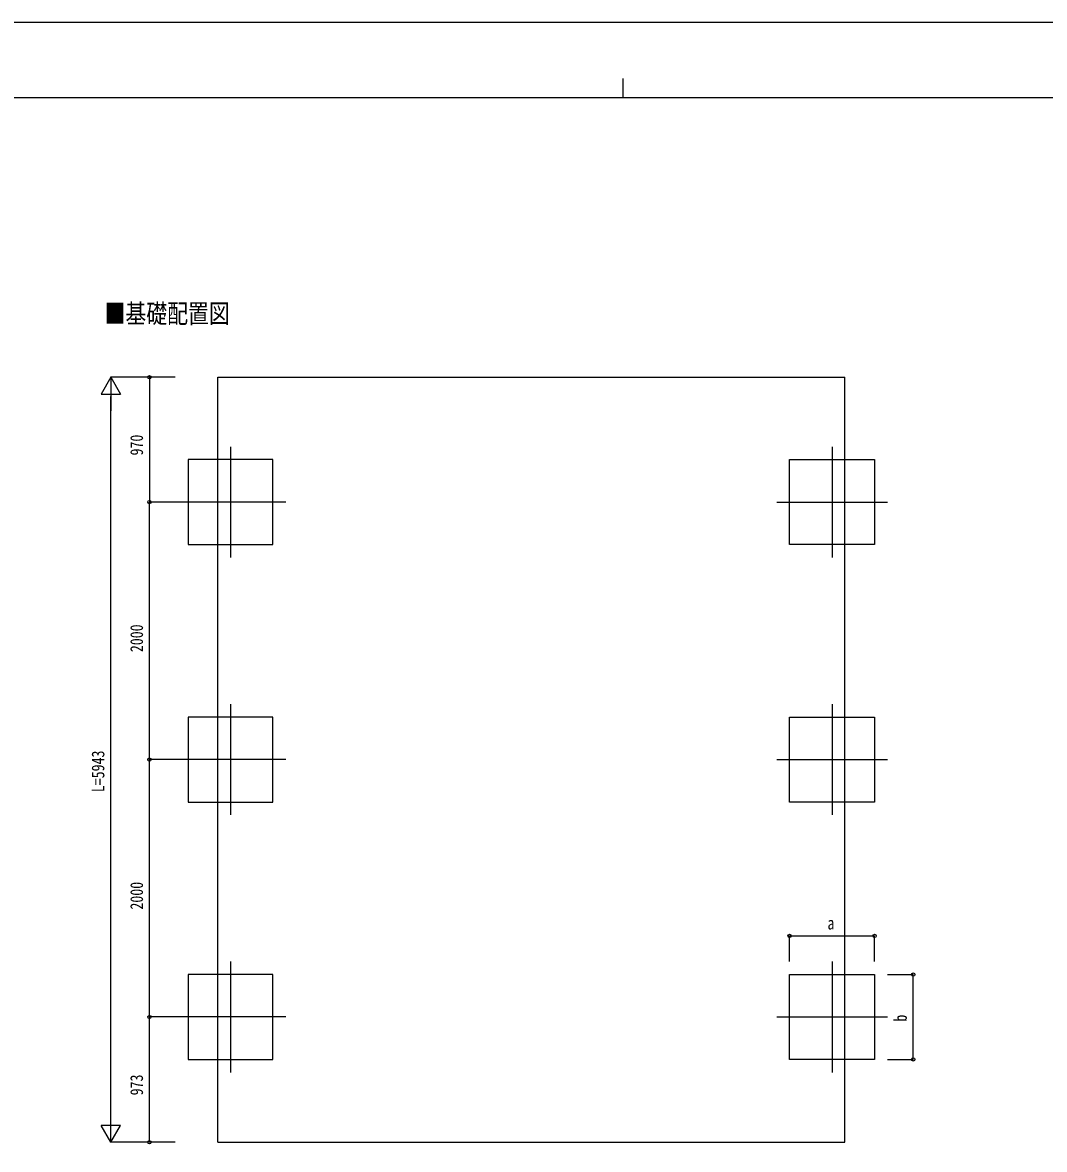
# Model space of a CAD drawing. Units: millimetres, scale not verified. Extents: x -12615 to 12615, y -8910 to 8910.
# Drawn here: x -4677 to 3261, y 155 to 8910 of the extents above; entities that cross this region are included whole.
import ezdxf
from ezdxf.enums import TextEntityAlignment as Align

# ---------------------------------------------------------------- set-up
doc = ezdxf.new("R2010")
doc.units = ezdxf.units.MM
doc.header["$LTSCALE"] = 40
for name, color, linetype in [('0-2_USER1', 3, 'Continuous'), ('0-3_YKK_12', 2, 'Continuous'), ('0-5_YKK_A1', 4, 'Continuous'), ('0-6_YKK_D', 6, 'Continuous'), ('0-7_YKK_ZWAK', 7, 'Continuous')]:
    doc.layers.add(name, color=color, linetype=linetype)
doc.styles.add('ＭＳ ゴシック', font='')
doc.styles.get('ＭＳ ゴシック').set_extended_font_data('MS Gothic')

msp = doc.modelspace()

# ---------------------------------------------------------------- linework, layer by layer
at = {"layer": '0-3_YKK_12'}
for p, q in [((-3062, 5614.31), (-3062, 4754.31)), ((1611, 5614.31), (1611, 4754.31)), ((-2632, 5184.31), (-3492, 5184.31)), ((1181, 5184.31), (2041, 5184.31)), ((-3062, 3614.31), (-3062, 2754.31)), ((1611, 3614.31), (1611, 2754.31)), ((-2632, 3184.31), (-3492, 3184.31)), ((1181, 3184.31), (2041, 3184.31)), ((-3062, 1614.31), (-3062, 754.31)), ((1611, 1614.31), (1611, 754.31)), ((-2632, 1184.31), (-3492, 1184.31)), ((1181, 1184.31), (2041, 1184.31))]:
    msp.add_line(p, q, dxfattribs=at)
at = {"layer": '0-5_YKK_A1'}
for p, q in [((-3160.5, 6154.02), (1709.5, 6154.02)), ((-3160.5, 211.51), (-3160.5, 6154.02)), ((1709.5, 211.51), (1709.5, 6154.02)), ((-3160.5, 211.51), (1709.5, 211.51))]:
    msp.add_line(p, q, dxfattribs=at)
for points in [[(-2732, 4854.31), (-2732, 5514.31), (-3392, 5514.31), (-3392, 4854.31)], [(1281, 4854.31), (1281, 5514.31), (1941, 5514.31), (1941, 4854.31)], [(-2732, 2854.31), (-2732, 3514.31), (-3392, 3514.31), (-3392, 2854.31)], [(1281, 2854.31), (1281, 3514.31), (1941, 3514.31), (1941, 2854.31)], [(-2732, 854.31), (-2732, 1514.31), (-3392, 1514.31), (-3392, 854.31)], [(1281, 854.31), (1281, 1514.31), (1941, 1514.31), (1941, 854.31)]]:
    msp.add_lwpolyline(points, close=True, dxfattribs=at)
at = {"layer": '0-6_YKK_D'}
for p, q in [((-3992, 6154.02), (-4067, 6024.12)), ((-3492, 6154.02), (-3993, 6154.02)), ((-3992, 6154.02), (-3917, 6024.12)), ((-3992, 6154.02), (-3992, 5894.21)), ((-3492, 6154.02), (-3693, 6154.02)), ((-3692, 6154.02), (-3692, 5184.31)), ((-4067, 6024.12), (-3917, 6024.12)), ((-3992, 361.51), (-3992, 6004.02)), ((-3492, 5184.31), (-3693, 5184.31)), ((-3492, 5184.31), (-3693, 5184.31)), ((-3692, 3184.31), (-3692, 5184.31)), ((-3492, 3184.31), (-3693, 3184.31)), ((-3492, 3184.31), (-3693, 3184.31)), ((-3692, 1184.31), (-3692, 3184.31)), ((1281, 1614.31), (1281, 1815.31)), ((1281, 1814.31), (1941, 1814.31)), ((1941, 1614.31), (1941, 1815.31)), ((2041, 1514.31), (2242, 1514.31)), ((2241, 854.31), (2241, 1514.31)), ((-3492, 1184.31), (-3693, 1184.31)), ((-3492, 1184.31), (-3693, 1184.31)), ((-3692, 211.51), (-3692, 1184.31)), ((2041, 854.31), (2242, 854.31)), ((-3992, 211.51), (-3992, 471.31)), ((-3992, 211.51), (-4067, 341.41)), ((-3917, 341.41), (-4067, 341.41)), ((-3992, 211.51), (-3917, 341.41)), ((-3492, 211.51), (-3993, 211.51)), ((-3492, 211.51), (-3693, 211.51))]:
    msp.add_line(p, q, dxfattribs=at)
for centre in [(-3692, 6154.02), (-3692, 5184.31), (-3692, 5184.31), (-3692, 3184.31), (-3692, 3184.31), (1281, 1814.31), (1941, 1814.31), (2241, 1514.31), (-3692, 1184.31), (-3692, 1184.31), (2241, 854.31), (-3692, 211.51)]:
    msp.add_circle(centre, 12.75, dxfattribs=at)
at = {"layer": '0-7_YKK_ZWAK'}
for p, q in [((-14.94, 8475), (-14.94, 8325)), ((11685.06, 8325), (-11714.94, 8325))]:
    msp.add_line(p, q, dxfattribs=at)
msp.add_lwpolyline([(-12615, -8910), (12615, -8910), (12615, 8910), (-12615, 8910)], close=True, dxfattribs=at)

# ---------------------------------------------------------------- texts
at = {"layer": '0-2_USER1', "style": 'ＭＳ ゴシック', "width": 0.8}
msp.add_text('■基礎配置図', height=148.5, dxfattribs=at).set_placement((-4040, 6530.31), align=Align.BOTTOM_LEFT)
at = {"layer": '0-6_YKK_D', "style": 'ＭＳ ゴシック', "width": 0.8}
for s, p in [('970', (-3712, 5546.77)), ('2000', (-3712, 4018.71)), ('L=5943', (-4012, 2930.76)), ('2000', (-3712, 2018.71)), ('b', (2221, 1148.31)), ('973', (-3712, 575.51))]:
    msp.add_text(s, height=98.97, rotation=90, dxfattribs=at).set_placement(p, align=Align.BOTTOM_LEFT)
msp.add_text('a', height=98.97, dxfattribs=at).set_placement((1575, 1834.31), align=Align.BOTTOM_LEFT)

doc.saveas('drawing.dxf')
